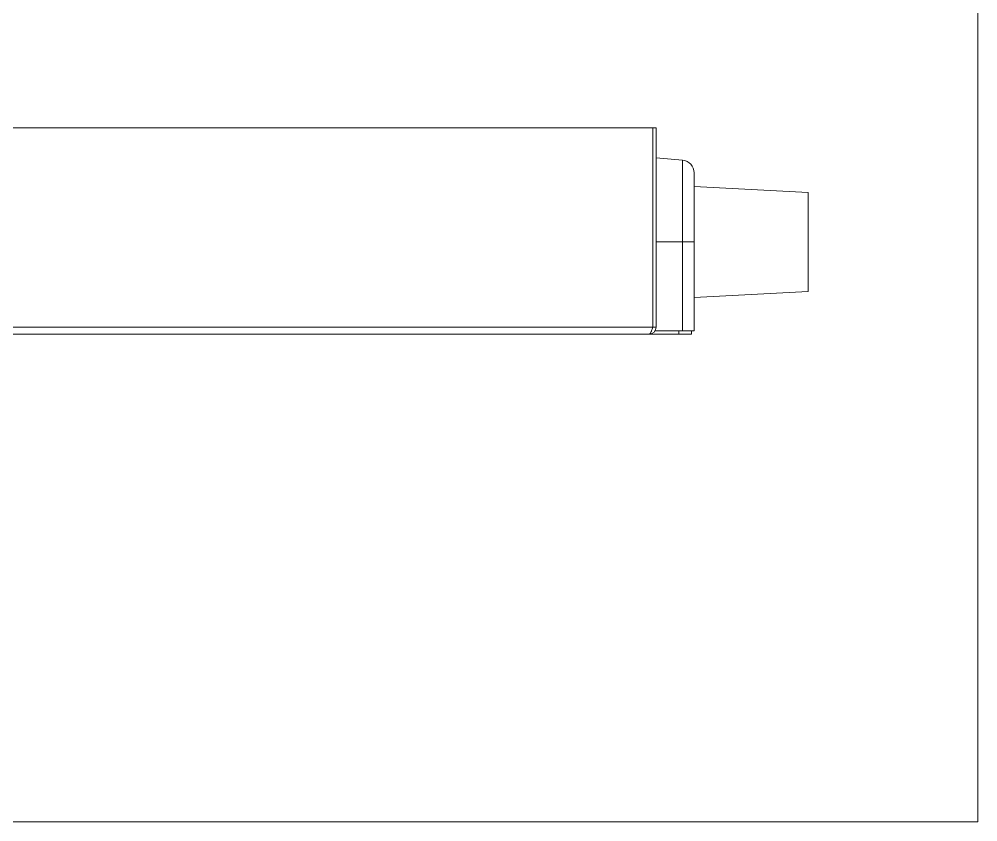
# Model space of a CAD drawing. Header units: millimetres. Extents: x 206 to 1899, y -454 to 296.
# Drawn here: x 659.37 to 673.56, y -404.14 to -392.27 of the extents above; entities that cross this region are included whole.
import ezdxf

# ---------------------------------------------------------------- set-up
doc = ezdxf.new("R2010")
doc.units = ezdxf.units.MM
doc.layers.add('细实线', color=7, linetype='Continuous', lineweight=15)

msp = doc.modelspace()

# ---------------------------------------------------------------- linework, layer by layer
at = {"layer": '细实线', "linetype": 'Continuous', "lineweight": 9}
for p, q in [((593.648, -393.875), (668.798, -393.875)), ((668.748, -396.825), (668.748, -393.875)), ((668.798, -396.825), (668.798, -393.875)), ((668.798, -394.318), (669.189, -394.352)), ((669.189, -394.352), (669.189, -396.875)), ((669.36, -394.539), (669.36, -396.875)), ((669.36, -394.74), (671.048, -394.829)), ((671.048, -394.829), (671.048, -396.296)), ((668.798, -395.562), (669.36, -395.562)), ((669.36, -396.384), (671.048, -396.296)), ((593.648, -396.825), (668.798, -396.825)), ((593.748, -396.925), (669.323, -396.925)), ((668.798, -396.875), (668.784, -396.875)), ((668.798, -396.875), (669.268, -396.875)), ((669.135, -396.875), (669.135, -396.925)), ((669.36, -396.875), (669.268, -396.875)), ((669.323, -396.875), (669.323, -396.925))]:
    msp.add_line(p, q, dxfattribs=at)
at = {"layer": '细实线', "linetype": 'ByBlock', "lineweight": 9}
msp.add_lwpolyline([(589.504, -367.583), (673.56, -367.583), (673.56, -404.143), (589.504, -404.143)], close=True, dxfattribs=at)
at = {"layer": '细实线', "linetype": 'Continuous', "lineweight": 9}
for centre, radius, start, end in [((669.173, -394.539), 0.188, 0, 85), ((668.698, -396.825), 0.1, 270, 0)]:
    msp.add_arc(centre, radius, start, end, dxfattribs=at)
for points, knots in [([(668.714, -396.911), (668.713, -396.913), (668.709, -396.919), (668.703, -396.925), (668.698, -396.925)], [0, 0, 0, 0, 0.327184, 1, 1, 1, 1]), ([(668.731, -396.875), (668.73, -396.878), (668.725, -396.891), (668.719, -396.903), (668.714, -396.911)], [0, 0, 0, 0, 0.289125, 1, 1, 1, 1])]:
    msp.add_open_spline(points, degree=3, knots=knots, dxfattribs=at)
for points in [[(668.739, -396.853), (668.736, -396.86), (668.734, -396.867), (668.731, -396.875)], [(668.748, -396.825), (668.745, -396.834), (668.742, -396.844), (668.739, -396.853)]]:
    msp.add_open_spline(points, degree=3, dxfattribs=at)

doc.saveas('drawing.dxf')
